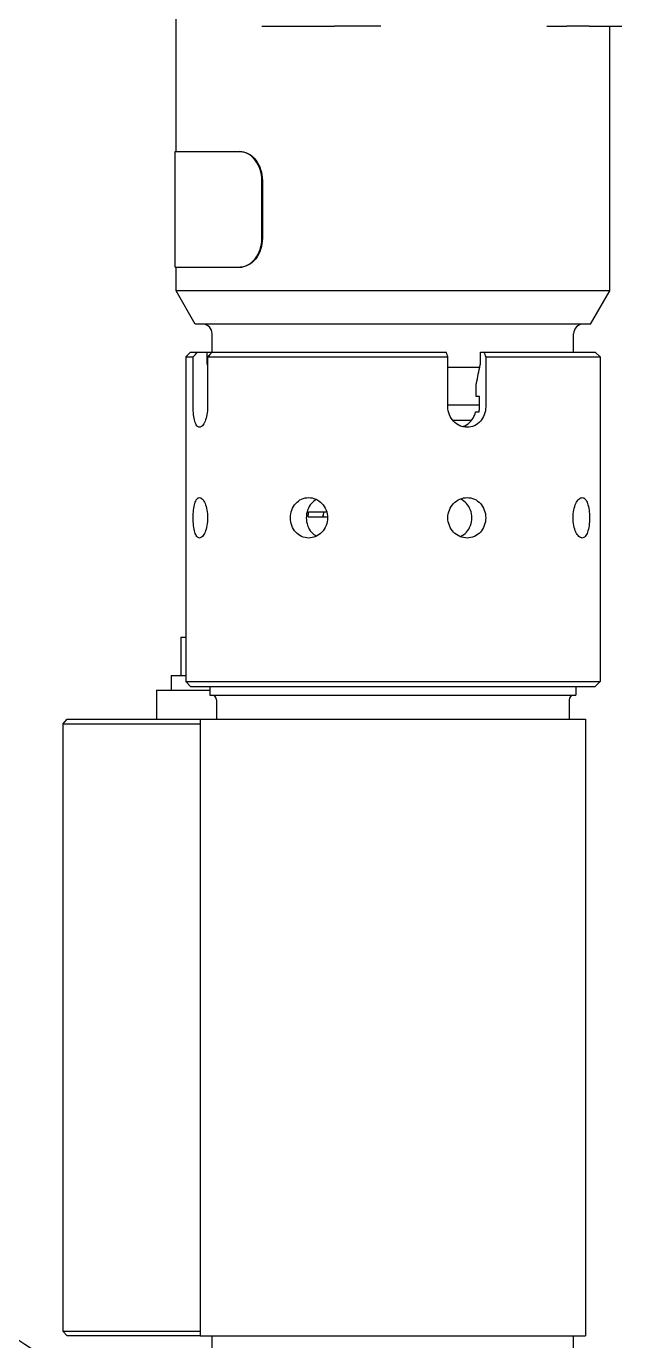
# Model space of a CAD drawing. Header units: millimetres. Extents: x 0 to 7722, y 0 to 5460.
# Drawn here: x 1671.4 to 1733.2, y 2154.8 to 2291.2 of the extents above; entities that cross this region are included whole.
import ezdxf

# ---------------------------------------------------------------- set-up
doc = ezdxf.new("R2010")
doc.units = ezdxf.units.MM
doc.header["$LTSCALE"] = 5
doc.layers.get('0').update_dxf_attribs({"linetype": 'CONTINUOUS'})

msp = doc.modelspace()

# ---------------------------------------------------------------- linework, layer by layer
for p, q in [((1686.908, 2278.211), (1686.908, 2304.202)), ((1695.81, 2291.211), (1703.366, 2291.211)), ((1705.68, 2291.211), (1703.366, 2291.211)), ((1708.163, 2291.211), (1705.68, 2291.211)), ((1725.369, 2291.211), (1727.474, 2291.211)), ((1729.788, 2291.211), (1727.474, 2291.211)), ((1729.788, 2291.211), (1733.152, 2291.211)), ((1731.908, 2263.765), (1731.908, 2291.211)), ((1686.808, 2278.211), (1693.533, 2278.211)), ((1686.808, 2266.211), (1686.808, 2278.211)), ((1693.533, 2278.211), (1693.594, 2278.211)), ((1695.809, 2269.211), (1695.809, 2275.211)), ((1695.869, 2275.211), (1695.869, 2269.211)), ((1686.808, 2266.211), (1693.533, 2266.211)), ((1686.908, 2263.765), (1686.908, 2266.211)), ((1693.533, 2266.211), (1693.594, 2266.211)), ((1731.908, 2263.765), (1686.908, 2263.765)), ((1688.908, 2260.301), (1686.908, 2263.765)), ((1729.908, 2260.301), (1731.908, 2263.765)), ((1729.908, 2260.301), (1688.908, 2260.301)), ((1690.658, 2257.401), (1690.658, 2259.301)), ((1728.158, 2257.401), (1728.158, 2259.301)), ((1688.408, 2257.401), (1687.908, 2256.901)), ((1687.908, 2256.901), (1688.68, 2256.901)), ((1687.908, 2256.901), (1687.908, 2223.201)), ((1688.408, 2257.401), (1689.149, 2257.401)), ((1688.68, 2251.701), (1688.68, 2256.901)), ((1689.149, 2257.401), (1690.088, 2257.401)), ((1690.088, 2257.401), (1690.655, 2257.401)), ((1690.088, 2257.401), (1690.088, 2256.335)), ((1690.186, 2256.901), (1715.117, 2256.901)), ((1690.186, 2256.901), (1690.186, 2251.701)), ((1690.655, 2257.401), (1714.937, 2257.401)), ((1715.117, 2251.701), (1715.117, 2256.901)), ((1718.498, 2256.335), (1718.498, 2257.401)), ((1718.498, 2257.401), (1718.858, 2257.401)), ((1718.858, 2257.401), (1730.408, 2257.401)), ((1719.038, 2256.901), (1730.908, 2256.901)), ((1719.038, 2256.901), (1719.038, 2251.701)), ((1730.408, 2257.401), (1730.908, 2256.901)), ((1730.908, 2256.901), (1730.908, 2223.201)), ((1718.415, 2255.801), (1715.117, 2255.801)), ((1718.047, 2252.801), (1718.047, 2253.902)), ((1718.408, 2252.801), (1718.047, 2252.801)), ((1718.408, 2251.701), (1718.408, 2252.801)), ((1718.408, 2251.901), (1715.117, 2251.901)), ((1717.993, 2251.201), (1718.354, 2251.201)), ((1717.567, 2250.301), (1715.633, 2250.301)), ((1700.568, 2240.301), (1702.623, 2240.301)), ((1702.542, 2240.801), (1700.645, 2240.801)), ((1687.392, 2227.801), (1687.908, 2227.801)), ((1687.392, 2227.801), (1687.392, 2223.841)), ((1686.392, 2223.841), (1687.908, 2223.841)), ((1686.392, 2223.841), (1686.392, 2222.301)), ((1684.892, 2222.301), (1690.408, 2222.301)), ((1684.892, 2222.301), (1684.892, 2219.301)), ((1687.908, 2223.201), (1730.908, 2223.201)), ((1688.408, 2222.701), (1687.908, 2223.201)), ((1688.408, 2222.701), (1730.408, 2222.701)), ((1690.408, 2222.701), (1690.408, 2221.801)), ((1728.408, 2222.701), (1728.408, 2221.801)), ((1730.408, 2222.701), (1730.908, 2223.201)), ((1690.408, 2221.801), (1728.408, 2221.801)), ((1691.108, 2221.301), (1691.108, 2219.301)), ((1727.708, 2221.301), (1727.708, 2219.301)), ((1675.153, 2218.801), (1675.62, 2219.301)), ((1675.153, 2218.801), (1675.153, 2155.801)), ((1689.408, 2218.801), (1675.153, 2218.801)), ((1675.62, 2219.301), (1689.408, 2219.301)), ((1689.408, 2219.301), (1729.408, 2219.301)), ((1689.408, 2219.301), (1689.408, 2155.301)), ((1729.408, 2219.301), (1729.408, 2155.301)), ((1675.153, 2155.801), (1689.408, 2155.801)), ((1675.153, 2155.801), (1675.62, 2155.301)), ((1689.408, 2155.301), (1675.62, 2155.301)), ((1689.408, 2155.301), (1729.408, 2155.301)), ((1690.658, 2151.401), (1690.658, 2155.301)), ((1728.158, 2151.401), (1728.158, 2155.301))]:
    msp.add_line(p, q)
for centre, radius, start, end in [((1689.658, 2259.301), 1, 0, 90), ((1729.158, 2259.301), 1, 90, 180), ((1690.608, 2221.301), 0.5, 0, 90), ((1728.208, 2221.301), 0.5, 90, 180)]:
    msp.add_arc(centre, radius, start, end)
for centre, major_axis, ratio, start_param, end_param in [((7753.974, 6027.165), (-0.001, -7510.758), 0.9335541, 5.2384035, 5.2384134), ((-609.71, 6027.148), (0, 7510.723), 0.3584365, 4.1860769, 4.1863746), ((2003.426, 2238.301), (117.511, 568.259), 0.514499, 1.672417, 1.673292), ((1953.007, 2238.301), (97.36, 470.814), 0.514499, 1.6715115, 1.6725675), ((1931.926, 2238.301), (-94.582, 471.38), 0.4699732, 1.4722407, 1.4725503)]:
    msp.add_ellipse(centre, major_axis=major_axis, ratio=ratio, start_param=start_param, end_param=end_param)
for points, knots in [([(1695.809, 2275.211), (1695.809, 2275.588), (1695.748, 2275.989), (1695.506, 2276.729), (1695.324, 2277.066), (1694.91, 2277.599), (1694.651, 2277.831), (1694.097, 2278.136), (1693.802, 2278.211), (1693.533, 2278.211)], [0.90934207, 0.90934207, 0.90934207, 0.90934207, 1.02236139, 1.02236139, 1.13538072, 1.13538072, 1.24880767, 1.24880767, 1.36223461, 1.36223461, 1.36223461, 1.36223461]), ([(1693.594, 2278.211), (1693.863, 2278.211), (1694.157, 2278.136), (1694.711, 2277.831), (1694.97, 2277.599), (1695.384, 2277.066), (1695.566, 2276.729), (1695.808, 2275.989), (1695.869, 2275.588), (1695.869, 2275.211)], [-1.36229121, -1.36229121, -1.36229121, -1.36229121, -1.24886048, -1.24886048, -1.13542975, -1.13542975, -1.0224103, -1.0224103, -0.90939086, -0.90939086, -0.90939086, -0.90939086]), ([(1693.533, 2266.211), (1693.802, 2266.211), (1694.097, 2266.285), (1694.651, 2266.591), (1694.91, 2266.822), (1695.324, 2267.356), (1695.506, 2267.693), (1695.748, 2268.432), (1695.809, 2268.834), (1695.809, 2269.211)], [0.45644952, 0.45644952, 0.45644952, 0.45644952, 0.56987647, 0.56987647, 0.68330341, 0.68330341, 0.79632274, 0.79632274, 0.90934207, 0.90934207, 0.90934207, 0.90934207]), ([(1695.869, 2269.211), (1695.869, 2268.834), (1695.808, 2268.432), (1695.566, 2267.693), (1695.384, 2267.356), (1694.97, 2266.822), (1694.711, 2266.591), (1694.157, 2266.285), (1693.863, 2266.211), (1693.594, 2266.211)], [-0.90939086, -0.90939086, -0.90939086, -0.90939086, -0.79637141, -0.79637141, -0.68335196, -0.68335196, -0.56992123, -0.56992123, -0.45649051, -0.45649051, -0.45649051, -0.45649051]), ([(1690.088, 2256.335), (1690.088, 2256.273), (1690.101, 2256.201), (1690.131, 2256.124), (1690.14, 2256.104), (1690.151, 2256.085)], [0, 0, 0, 0, 0.01847875, 0.01847875, 0.024772855, 0.024772855, 0.024772855, 0.024772855]), ([(1718.474, 2256.085), (1718.478, 2256.104), (1718.481, 2256.124), (1718.493, 2256.201), (1718.498, 2256.273), (1718.498, 2256.335)], [0.272287047, 0.272287047, 0.272287047, 0.272287047, 0.278581152, 0.278581152, 0.297059902, 0.297059902, 0.297059902, 0.297059902]), ([(1718.047, 2253.902), (1718.047, 2253.963), (1718.052, 2254.036), (1718.064, 2254.112), (1718.067, 2254.132), (1718.071, 2254.152)], [-0.148541406, -0.148541406, -0.148541406, -0.148541406, -0.130066089, -0.130066089, -0.123766953, -0.123766953, -0.123766953, -0.123766953]), ([(1689.337, 2249.601), (1689.242, 2249.601), (1689.147, 2249.654), (1688.979, 2249.868), (1688.907, 2250.03), (1688.798, 2250.402), (1688.753, 2250.638), (1688.694, 2251.156), (1688.68, 2251.437), (1688.68, 2251.701)], [-0.94990062, -0.94990062, -0.94990062, -0.94990062, -0.87074235, -0.87074235, -0.79158409, -0.79158409, -0.71242558, -0.71242558, -0.63326708, -0.63326708, -0.63326708, -0.63326708]), ([(1690.186, 2251.701), (1690.186, 2251.437), (1690.162, 2251.156), (1690.067, 2250.638), (1689.996, 2250.402), (1689.838, 2250.03), (1689.741, 2249.868), (1689.537, 2249.654), (1689.432, 2249.601), (1689.337, 2249.601)], [-1.26653415, -1.26653415, -1.26653415, -1.26653415, -1.18737565, -1.18737565, -1.10821714, -1.10821714, -1.02905888, -1.02905888, -0.94990062, -0.94990062, -0.94990062, -0.94990062]), ([(1719.038, 2251.701), (1719.038, 2251.437), (1718.991, 2251.156), (1718.798, 2250.638), (1718.652, 2250.402), (1718.313, 2250.03), (1718.098, 2249.868), (1717.622, 2249.654), (1717.361, 2249.601), (1716.868, 2249.601), (1716.604, 2249.654), (1716.114, 2249.868), (1715.889, 2250.03), (1715.531, 2250.402), (1715.376, 2250.638), (1715.169, 2251.156), (1715.117, 2251.437), (1715.117, 2251.701)], [-0.63326708, -0.63326708, -0.63326708, -0.63326708, -0.55410857, -0.55410857, -0.47495006, -0.47495006, -0.3957918, -0.3957918, -0.31663354, -0.31663354, -0.23747528, -0.23747528, -0.15831701, -0.15831701, -0.07915851, -0.07915851, 0, 0, 0, 0]), ([(1716.619, 2249.669), (1716.706, 2249.693), (1716.791, 2249.724), (1717.111, 2249.868), (1717.326, 2250.03), (1717.663, 2250.402), (1717.808, 2250.638), (1717.941, 2250.996), (1717.97, 2251.098), (1717.993, 2251.201)], [0.36838828, 0.36838828, 0.36838828, 0.36838828, 0.39587752, 0.39587752, 0.47505285, 0.47505285, 0.55422861, 0.55422861, 0.58446755, 0.58446755, 0.58446755, 0.58446755]), ([(1688.68, 2240.201), (1688.68, 2240.465), (1688.694, 2240.746), (1688.753, 2241.263), (1688.798, 2241.499), (1688.907, 2241.872), (1688.979, 2242.034), (1689.147, 2242.248), (1689.242, 2242.301), (1689.337, 2242.301)], [0.63326708, 0.63326708, 0.63326708, 0.63326708, 0.71242558, 0.71242558, 0.79158409, 0.79158409, 0.87074235, 0.87074235, 0.94990062, 0.94990062, 0.94990062, 0.94990062]), ([(1689.337, 2242.301), (1689.432, 2242.301), (1689.537, 2242.248), (1689.741, 2242.034), (1689.838, 2241.872), (1689.996, 2241.499), (1690.067, 2241.263), (1690.162, 2240.746), (1690.186, 2240.465), (1690.186, 2240.201)], [0.94990062, 0.94990062, 0.94990062, 0.94990062, 1.02905888, 1.02905888, 1.10821714, 1.10821714, 1.18737565, 1.18737565, 1.26653415, 1.26653415, 1.26653415, 1.26653415]), ([(1698.788, 2240.201), (1698.788, 2240.465), (1698.834, 2240.746), (1699.022, 2241.263), (1699.164, 2241.499), (1699.494, 2241.872), (1699.704, 2242.034), (1700.169, 2242.248), (1700.424, 2242.301), (1700.906, 2242.301), (1701.165, 2242.248), (1701.646, 2242.034), (1701.867, 2241.872), (1702.218, 2241.499), (1702.371, 2241.263), (1702.575, 2240.746), (1702.625, 2240.465), (1702.625, 2240.201)], [0.63326708, 0.63326708, 0.63326708, 0.63326708, 0.71242558, 0.71242558, 0.79158409, 0.79158409, 0.87074235, 0.87074235, 0.94990062, 0.94990062, 1.02905888, 1.02905888, 1.10821714, 1.10821714, 1.18737565, 1.18737565, 1.26653415, 1.26653415, 1.26653415, 1.26653415]), ([(1701.487, 2242.102), (1701.286, 2241.997), (1701.106, 2241.851), (1700.797, 2241.499), (1700.656, 2241.263), (1700.47, 2240.746), (1700.425, 2240.465), (1700.425, 2240.201)], [-0.86205661, -0.86205661, -0.86205661, -0.86205661, -0.79186231, -0.79186231, -0.71267586, -0.71267586, -0.6334894, -0.6334894, -0.6334894, -0.6334894]), ([(1715.117, 2240.201), (1715.117, 2240.465), (1715.169, 2240.746), (1715.376, 2241.263), (1715.531, 2241.499), (1715.889, 2241.872), (1716.114, 2242.034), (1716.604, 2242.248), (1716.868, 2242.301), (1717.361, 2242.301), (1717.622, 2242.248), (1718.098, 2242.034), (1718.313, 2241.872), (1718.652, 2241.499), (1718.798, 2241.263), (1718.991, 2240.746), (1719.038, 2240.465), (1719.038, 2240.201)], [0.63326708, 0.63326708, 0.63326708, 0.63326708, 0.71242558, 0.71242558, 0.79158409, 0.79158409, 0.87074235, 0.87074235, 0.94990062, 0.94990062, 1.02905888, 1.02905888, 1.10821714, 1.10821714, 1.18737565, 1.18737565, 1.26653415, 1.26653415, 1.26653415, 1.26653415]), ([(1717.596, 2240.201), (1717.596, 2240.465), (1717.549, 2240.746), (1717.358, 2241.263), (1717.213, 2241.499), (1716.876, 2241.872), (1716.662, 2242.034), (1716.414, 2242.146), (1716.403, 2242.15), (1716.392, 2242.155)], [-1.2669788, -1.2669788, -1.2669788, -1.2669788, -1.18779235, -1.18779235, -1.10860589, -1.10860589, -1.02942, -1.02942, -1.025812, -1.025812, -1.025812, -1.025812]), ([(1728.102, 2240.201), (1728.102, 2240.465), (1728.129, 2240.746), (1728.234, 2241.263), (1728.312, 2241.499), (1728.487, 2241.872), (1728.596, 2242.034), (1728.824, 2242.248), (1728.943, 2242.301), (1729.158, 2242.301), (1729.267, 2242.248), (1729.46, 2242.034), (1729.543, 2241.872), (1729.671, 2241.499), (1729.724, 2241.263), (1729.794, 2240.746), (1729.81, 2240.465), (1729.81, 2240.201)], [0.63326708, 0.63326708, 0.63326708, 0.63326708, 0.71242558, 0.71242558, 0.79158409, 0.79158409, 0.87074235, 0.87074235, 0.94990062, 0.94990062, 1.02905888, 1.02905888, 1.10821714, 1.10821714, 1.18737565, 1.18737565, 1.26653415, 1.26653415, 1.26653415, 1.26653415]), ([(1689.337, 2238.101), (1689.242, 2238.101), (1689.147, 2238.154), (1688.979, 2238.368), (1688.907, 2238.53), (1688.798, 2238.902), (1688.753, 2239.138), (1688.694, 2239.656), (1688.68, 2239.937), (1688.68, 2240.201)], [0.31663354, 0.31663354, 0.31663354, 0.31663354, 0.3957918, 0.3957918, 0.47495006, 0.47495006, 0.55410857, 0.55410857, 0.63326708, 0.63326708, 0.63326708, 0.63326708]), ([(1690.186, 2240.201), (1690.186, 2239.937), (1690.162, 2239.656), (1690.067, 2239.138), (1689.996, 2238.902), (1689.838, 2238.53), (1689.741, 2238.368), (1689.537, 2238.154), (1689.432, 2238.101), (1689.337, 2238.101)], [0, 0, 0, 0, 0.07915851, 0.07915851, 0.15831701, 0.15831701, 0.23747528, 0.23747528, 0.31663354, 0.31663354, 0.31663354, 0.31663354]), ([(1702.625, 2240.201), (1702.625, 2239.937), (1702.575, 2239.656), (1702.371, 2239.138), (1702.218, 2238.902), (1701.867, 2238.53), (1701.646, 2238.368), (1701.165, 2238.154), (1700.906, 2238.101), (1700.424, 2238.101), (1700.169, 2238.154), (1699.704, 2238.368), (1699.494, 2238.53), (1699.164, 2238.902), (1699.022, 2239.138), (1698.834, 2239.656), (1698.788, 2239.937), (1698.788, 2240.201)], [0, 0, 0, 0, 0.07915851, 0.07915851, 0.15831701, 0.15831701, 0.23747528, 0.23747528, 0.31663354, 0.31663354, 0.3957918, 0.3957918, 0.47495006, 0.47495006, 0.55410857, 0.55410857, 0.63326708, 0.63326708, 0.63326708, 0.63326708]), ([(1700.425, 2240.201), (1700.425, 2239.937), (1700.47, 2239.655), (1700.656, 2239.138), (1700.797, 2238.902), (1701.106, 2238.551), (1701.286, 2238.405), (1701.487, 2238.299)], [-0.6334894, -0.6334894, -0.6334894, -0.6334894, -0.55430295, -0.55430295, -0.47511649, -0.47511649, -0.4049222, -0.4049222, -0.4049222, -0.4049222]), ([(1719.038, 2240.201), (1719.038, 2239.937), (1718.991, 2239.656), (1718.798, 2239.138), (1718.652, 2238.902), (1718.313, 2238.53), (1718.098, 2238.368), (1717.622, 2238.154), (1717.361, 2238.101), (1716.868, 2238.101), (1716.604, 2238.154), (1716.114, 2238.368), (1715.889, 2238.53), (1715.531, 2238.902), (1715.376, 2239.138), (1715.169, 2239.656), (1715.117, 2239.937), (1715.117, 2240.201)], [0, 0, 0, 0, 0.07915851, 0.07915851, 0.15831701, 0.15831701, 0.23747528, 0.23747528, 0.31663354, 0.31663354, 0.3957918, 0.3957918, 0.47495006, 0.47495006, 0.55410857, 0.55410857, 0.63326708, 0.63326708, 0.63326708, 0.63326708]), ([(1716.392, 2238.246), (1716.403, 2238.251), (1716.414, 2238.256), (1716.662, 2238.368), (1716.876, 2238.53), (1717.213, 2238.902), (1717.358, 2239.138), (1717.549, 2239.655), (1717.596, 2239.937), (1717.596, 2240.201)], [-0.24116681, -0.24116681, -0.24116681, -0.24116681, -0.23755881, -0.23755881, -0.15837291, -0.15837291, -0.07918646, -0.07918646, 0, 0, 0, 0]), ([(1729.81, 2240.201), (1729.81, 2239.937), (1729.794, 2239.656), (1729.724, 2239.138), (1729.671, 2238.902), (1729.543, 2238.53), (1729.46, 2238.368), (1729.267, 2238.154), (1729.158, 2238.101), (1728.943, 2238.101), (1728.824, 2238.154), (1728.596, 2238.368), (1728.487, 2238.53), (1728.312, 2238.902), (1728.234, 2239.138), (1728.129, 2239.656), (1728.102, 2239.937), (1728.102, 2240.201)], [0, 0, 0, 0, 0.07915851, 0.07915851, 0.15831701, 0.15831701, 0.23747528, 0.23747528, 0.31663354, 0.31663354, 0.3957918, 0.3957918, 0.47495006, 0.47495006, 0.55410857, 0.55410857, 0.63326708, 0.63326708, 0.63326708, 0.63326708]), ([(1655.507, 2159.301), (1658.664, 2159.301), (1661.82, 2158.753), (1667.809, 2156.623), (1670.641, 2155.042), (1675.705, 2151.014), (1677.936, 2148.57), (1681.591, 2143.064), (1683.014, 2140.004), (1684.926, 2133.562), (1685.415, 2130.182), (1685.415, 2126.801)], [0, 0, 0, 0, 0.3141593, 0.3141593, 0.6283185, 0.6283185, 0.9424778, 0.9424778, 1.2566371, 1.2566371, 1.5707963, 1.5707963, 1.5707963, 1.5707963])]:
    msp.add_open_spline(points, degree=3, knots=knots)
for points in [[(1688.68, 2256.901), (1688.837, 2257.067), (1688.993, 2257.234), (1689.149, 2257.401)], [(1690.655, 2257.401), (1690.498, 2257.234), (1690.342, 2257.067), (1690.186, 2256.901)], [(1715.117, 2256.901), (1715.057, 2257.067), (1714.997, 2257.234), (1714.937, 2257.401)], [(1718.858, 2257.401), (1718.918, 2257.234), (1718.978, 2257.067), (1719.038, 2256.901)], [(1718.354, 2251.201), (1718.39, 2251.368), (1718.408, 2251.538), (1718.408, 2251.701)]]:
    msp.add_open_spline(points, degree=3)

doc.saveas('drawing.dxf')
